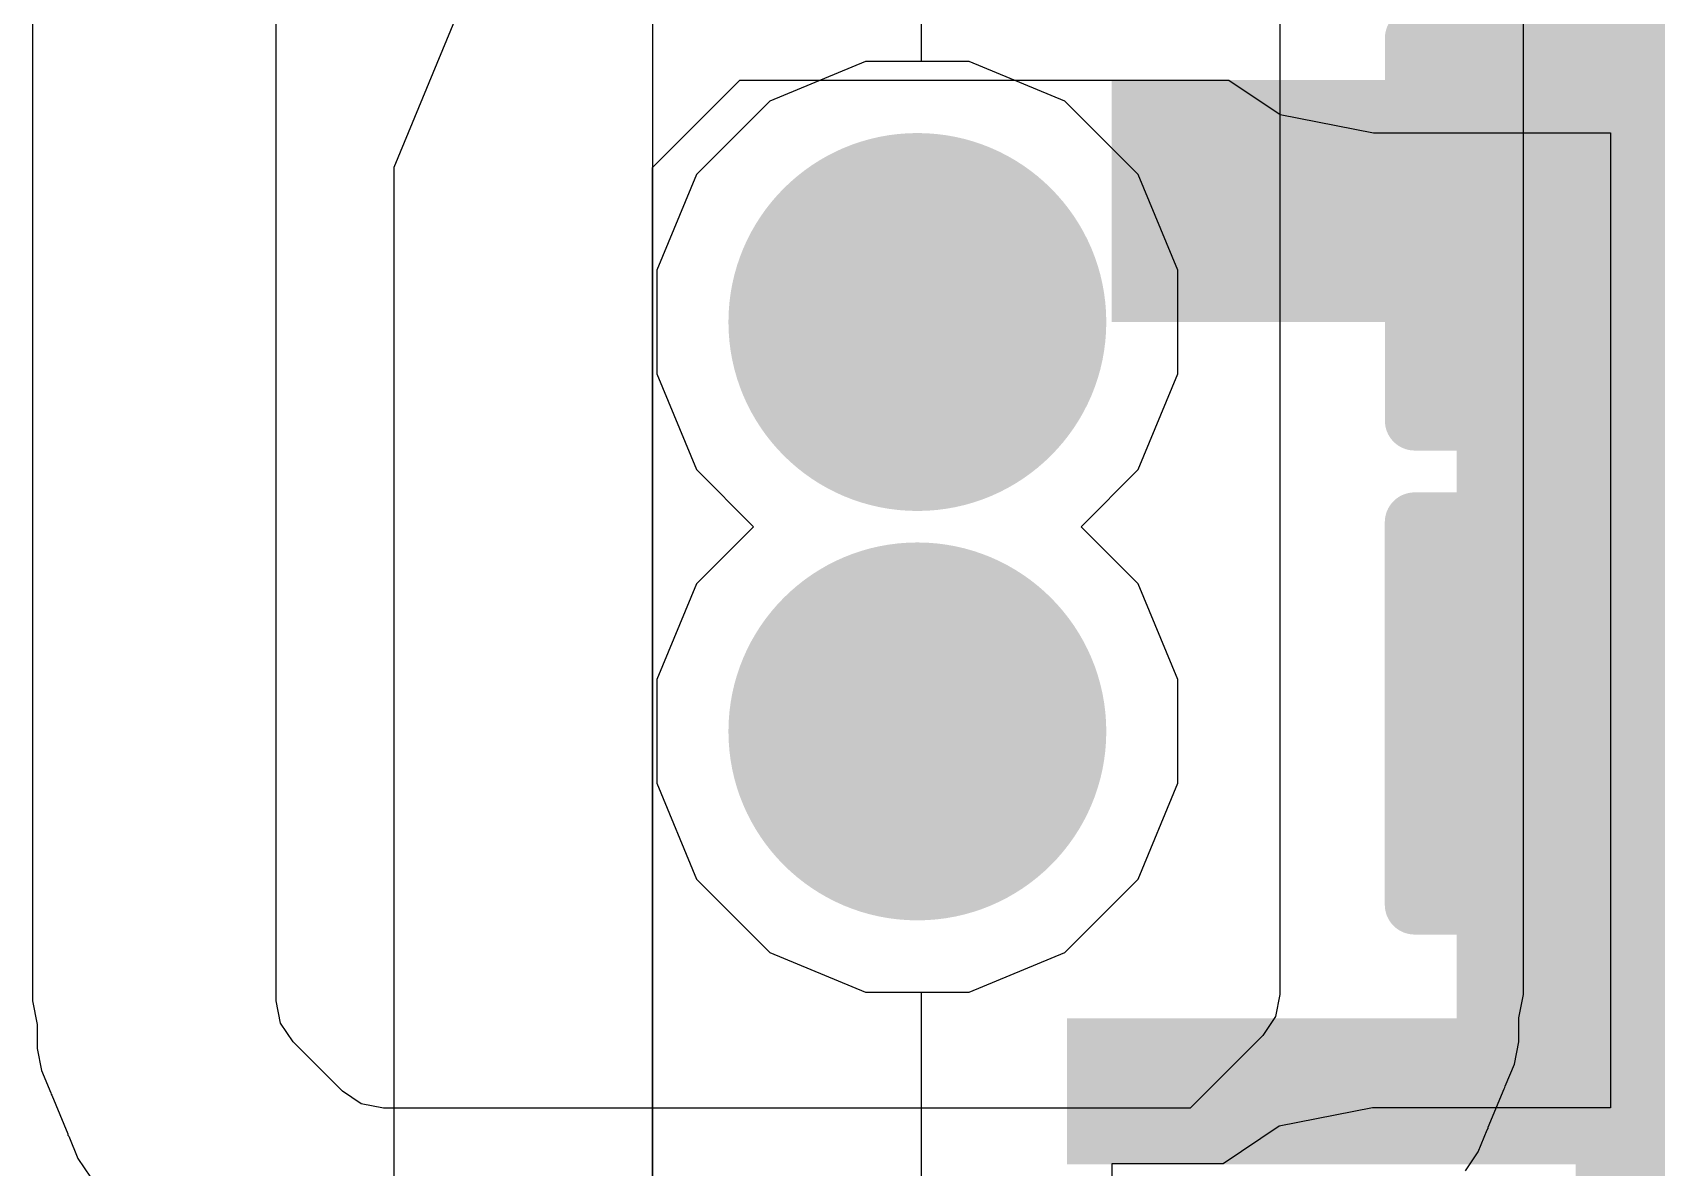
# Model space of a CAD drawing. Header units: inches. Extents: x -4 to 5258, y -4 to 5281.
# Drawn here: x 4.621 to 8.073, y 35.35 to 37.762 of the extents above; entities that cross this region are included whole.
import ezdxf

# ---------------------------------------------------------------- set-up
doc = ezdxf.new("R2010")
doc.units = ezdxf.units.IN
for name, color, linetype in [('Bottom Layer', 5, 'Continuous'), ('Bottom Solder', 6, 'Continuous'), ('Drill Drawing', 1, 'Continuous'), ('Layer 1', 16, 'Continuous'), ('Layer 2', 76, 'Continuous'), ('Top Layer', 1, 'Continuous'), ('Top Overlay', 2, 'Continuous'), ('Top Paste', 8, 'Continuous'), ('Top Solder', 216, 'Continuous'), ('Via Holes', 16, 'Continuous')]:
    doc.layers.add(name, color=color, linetype=linetype)

# ---------------------------------------------------------------- blocks, each defined once
blk = doc.blocks.new('DFN_2_0_3_0_6__225')
at = {"layer": 'Top Layer'}
for points in [[(-0.32999807, -0.12999974), (-0.32999807, 0.12999974), (-0.05999860999999999, 0.12999974), (-0.05999860999999999, -0.12999974)], [(0.06000115, -0.12999974), (0.06000115, 0.12999974), (0.33000061, 0.12999974), (0.33000061, -0.12999974)]]:
    blk.add_hatch(color=1, dxfattribs=at).paths.add_polyline_path(points)
at = {"layer": 'Top Paste'}
for points in [[(-0.32999807, -0.12999974), (-0.32999807, 0.12999974), (-0.05999860999999999, 0.12999974), (-0.05999860999999999, -0.12999974)], [(0.06000115, -0.12999974), (0.06000115, 0.12999974), (0.33000061, 0.12999974), (0.33000061, -0.12999974)]]:
    blk.add_hatch(color=8, dxfattribs=at).paths.add_polyline_path(points)
at = {"layer": 'Top Solder'}
for points in [[(-0.37999797, -0.17999964), (-0.37999797, 0.17999964), (-0.00999871, 0.17999964), (-0.00999871, -0.17999964)], [(0.01000125, -0.17999964), (0.01000125, 0.17999964), (0.38000051, 0.17999964), (0.38000051, -0.17999964)]]:
    blk.add_hatch(color=216, dxfattribs=at).paths.add_polyline_path(points)
at = {"layer": 'Top Overlay'}
for points in [[(-0.40639746, -0.2032, 0.08889999999999999, 0.08889999999999999, 0), (-0.40639746, 0.2032, 0.08889999999999999, 0.08889999999999999, 0)], [(-0.40639746, 0.2032, 0.08889999999999999, 0.08889999999999999, 0), (0.40640254, 0.2032, 0.08889999999999999, 0.08889999999999999, 0)], [(0.40640254, -0.2032, 0.08889999999999999, 0.08889999999999999, 0), (0.40640254, 0.2032, 0.08889999999999999, 0.08889999999999999, 0)], [(-0.40639746, -0.2032, 0.08889999999999999, 0.08889999999999999, 0), (0.40640254, -0.2032, 0.08889999999999999, 0.08889999999999999, 0)]]:
    blk.add_lwpolyline(points, format="xyseb", dxfattribs=at)
for points in [[(-0.42862246, 0.2032, 0.04445, 0.04445, 1), (-0.38417246, 0.2032, 0.04445, 0.04445, 1)], [(-0.42862246, 0.2032, 0.04445, 0.04445, 1), (-0.38417246, 0.2032, 0.04445, 0.04445, 1)], [(0.38417754, 0.2032, 0.04445, 0.04445, 1), (0.42862754, 0.2032, 0.04445, 0.04445, 1)], [(0.38417754, 0.2032, 0.04445, 0.04445, 1), (0.42862754, 0.2032, 0.04445, 0.04445, 1)], [(-0.42862246, -0.2032, 0.04445, 0.04445, 1), (-0.38417246, -0.2032, 0.04445, 0.04445, 1)], [(-0.42862246, -0.2032, 0.04445, 0.04445, 1), (-0.38417246, -0.2032, 0.04445, 0.04445, 1)], [(0.38417754, -0.2032, 0.04445, 0.04445, 1), (0.42862754, -0.2032, 0.04445, 0.04445, 1)], [(0.38417754, -0.2032, 0.04445, 0.04445, 1), (0.42862754, -0.2032, 0.04445, 0.04445, 1)]]:
    blk.add_lwpolyline(points, format="xyseb", close=True, dxfattribs=at)
blk = doc.blocks.new('C___0402_281')
at = {"layer": 'Top Layer'}
for points in [[(-0.6985, -0.3175), (-0.6985, 0.3175), (-0.2412999999999999, 0.3175), (-0.2413, -0.3175)], [(0.2412999999999999, -0.3175), (0.2413, 0.3175), (0.6985, 0.3175), (0.6985, -0.3175)]]:
    blk.add_hatch(color=1, dxfattribs=at).paths.add_polyline_path(points)
at = {"layer": 'Top Paste'}
for points in [[(-0.6985, -0.3175), (-0.6985, 0.3175), (-0.2412999999999999, 0.3175), (-0.2413, -0.3175)], [(0.2412999999999999, -0.3175), (0.2413, 0.3175), (0.6985, 0.3175), (0.6985, -0.3175)]]:
    blk.add_hatch(color=8, dxfattribs=at).paths.add_polyline_path(points)
at = {"layer": 'Top Solder'}
for points in [[(-0.7584998799999999, -0.37749988), (-0.7584998799999999, 0.37749988), (-0.18130012, 0.37749988), (-0.18130012, -0.37749988)], [(0.18130012, -0.37749988), (0.18130012, 0.37749988), (0.7584998799999999, 0.37749988), (0.7584998799999999, -0.37749988)]]:
    blk.add_hatch(color=216, dxfattribs=at).paths.add_polyline_path(points)
at = {"layer": 'Top Overlay'}
for points in [[(-0.7874, 0.4064, 0.127, 0.127, 0), (-0.2794, 0.4064, 0.127, 0.127, 0)], [(-0.7874, -0.4064, 0.127, 0.127, 0), (-0.7874, 0.4064, 0.127, 0.127, 0)], [(0.2794, 0.4064, 0.127, 0.127, 0), (0.7874, 0.4064, 0.127, 0.127, 0)], [(0.7874, -0.4064, 0.127, 0.127, 0), (0.7874, 0.4064, 0.127, 0.127, 0)], [(-0.7874, -0.4064, 0.127, 0.127, 0), (-0.2794, -0.4064, 0.127, 0.127, 0)], [(0.2794, -0.4064, 0.127, 0.127, 0), (0.7874, -0.4064, 0.127, 0.127, 0)]]:
    blk.add_lwpolyline(points, format="xyseb", dxfattribs=at)
for points in [[(-0.8191499999999999, 0.4064, 0.0635, 0.0635, 1), (-0.7556499999999999, 0.4064, 0.0635, 0.0635, 1)], [(-0.8191499999999999, 0.4064, 0.0635, 0.0635, 1), (-0.7556499999999999, 0.4064, 0.0635, 0.0635, 1)], [(-0.31115, 0.4064, 0.0635, 0.0635, 1), (-0.24765, 0.4064, 0.0635, 0.0635, 1)], [(0.24765, 0.4064, 0.0635, 0.0635, 1), (0.31115, 0.4064, 0.0635, 0.0635, 1)], [(0.7556499999999999, 0.4064, 0.0635, 0.0635, 1), (0.8191499999999999, 0.4064, 0.0635, 0.0635, 1)], [(0.7556499999999999, 0.4064, 0.0635, 0.0635, 1), (0.8191499999999999, 0.4064, 0.0635, 0.0635, 1)], [(-0.8191499999999999, -0.4064, 0.0635, 0.0635, 1), (-0.7556499999999999, -0.4064, 0.0635, 0.0635, 1)], [(-0.8191499999999999, -0.4064, 0.0635, 0.0635, 1), (-0.7556499999999999, -0.4064, 0.0635, 0.0635, 1)], [(-0.31115, -0.4064, 0.0635, 0.0635, 1), (-0.24765, -0.4064, 0.0635, 0.0635, 1)], [(0.24765, -0.4064, 0.0635, 0.0635, 1), (0.31115, -0.4064, 0.0635, 0.0635, 1)], [(0.7556499999999999, -0.4064, 0.0635, 0.0635, 1), (0.8191499999999999, -0.4064, 0.0635, 0.0635, 1)], [(0.7556499999999999, -0.4064, 0.0635, 0.0635, 1), (0.8191499999999999, -0.4064, 0.0635, 0.0635, 1)]]:
    blk.add_lwpolyline(points, format="xyseb", close=True, dxfattribs=at)
blk = doc.blocks.new('C___0402_282')
at = {"layer": 'Top Layer'}
for points in [[(-0.6985, -0.3175), (-0.6985, 0.3175), (-0.2412999999999999, 0.3175), (-0.2413, -0.3175)], [(0.2412999999999999, -0.3175), (0.2413, 0.3175), (0.6985, 0.3175), (0.6985, -0.3175)]]:
    blk.add_hatch(color=1, dxfattribs=at).paths.add_polyline_path(points)
at = {"layer": 'Top Paste'}
for points in [[(-0.6985, -0.3175), (-0.6985, 0.3175), (-0.2412999999999999, 0.3175), (-0.2413, -0.3175)], [(0.2412999999999999, -0.3175), (0.2413, 0.3175), (0.6985, 0.3175), (0.6985, -0.3175)]]:
    blk.add_hatch(color=8, dxfattribs=at).paths.add_polyline_path(points)
at = {"layer": 'Top Solder'}
for points in [[(-0.7584998799999999, -0.37749988), (-0.7584998799999999, 0.37749988), (-0.18130012, 0.37749988), (-0.18130012, -0.37749988)], [(0.18130012, -0.37749988), (0.18130012, 0.37749988), (0.7584998799999999, 0.37749988), (0.7584998799999999, -0.37749988)]]:
    blk.add_hatch(color=216, dxfattribs=at).paths.add_polyline_path(points)
at = {"layer": 'Top Overlay'}
for points in [[(-0.7874, 0.4064, 0.127, 0.127, 0), (-0.2794, 0.4064, 0.127, 0.127, 0)], [(-0.7874, -0.4064, 0.127, 0.127, 0), (-0.7874, 0.4064, 0.127, 0.127, 0)], [(0.2794, 0.4064, 0.127, 0.127, 0), (0.7874, 0.4064, 0.127, 0.127, 0)], [(0.7874, -0.4064, 0.127, 0.127, 0), (0.7874, 0.4064, 0.127, 0.127, 0)], [(-0.7874, -0.4064, 0.127, 0.127, 0), (-0.2794, -0.4064, 0.127, 0.127, 0)], [(0.2794, -0.4064, 0.127, 0.127, 0), (0.7874, -0.4064, 0.127, 0.127, 0)]]:
    blk.add_lwpolyline(points, format="xyseb", dxfattribs=at)
for points in [[(-0.8191499999999999, 0.4064, 0.0635, 0.0635, 1), (-0.7556499999999999, 0.4064, 0.0635, 0.0635, 1)], [(-0.8191499999999999, 0.4064, 0.0635, 0.0635, 1), (-0.7556499999999999, 0.4064, 0.0635, 0.0635, 1)], [(-0.31115, 0.4064, 0.0635, 0.0635, 1), (-0.24765, 0.4064, 0.0635, 0.0635, 1)], [(0.24765, 0.4064, 0.0635, 0.0635, 1), (0.31115, 0.4064, 0.0635, 0.0635, 1)], [(0.7556499999999999, 0.4064, 0.0635, 0.0635, 1), (0.8191499999999999, 0.4064, 0.0635, 0.0635, 1)], [(0.7556499999999999, 0.4064, 0.0635, 0.0635, 1), (0.8191499999999999, 0.4064, 0.0635, 0.0635, 1)], [(-0.8191499999999999, -0.4064, 0.0635, 0.0635, 1), (-0.7556499999999999, -0.4064, 0.0635, 0.0635, 1)], [(-0.8191499999999999, -0.4064, 0.0635, 0.0635, 1), (-0.7556499999999999, -0.4064, 0.0635, 0.0635, 1)], [(-0.31115, -0.4064, 0.0635, 0.0635, 1), (-0.24765, -0.4064, 0.0635, 0.0635, 1)], [(0.24765, -0.4064, 0.0635, 0.0635, 1), (0.31115, -0.4064, 0.0635, 0.0635, 1)], [(0.7556499999999999, -0.4064, 0.0635, 0.0635, 1), (0.8191499999999999, -0.4064, 0.0635, 0.0635, 1)], [(0.7556499999999999, -0.4064, 0.0635, 0.0635, 1), (0.8191499999999999, -0.4064, 0.0635, 0.0635, 1)]]:
    blk.add_lwpolyline(points, format="xyseb", close=True, dxfattribs=at)

msp = doc.modelspace()

# ---------------------------------------------------------------- hatches: boundary and pattern name
at = {"layer": 'Bottom Layer'}
h = msp.add_hatch(color=5, dxfattribs=at)
edge = h.paths.add_edge_path()
edge.add_arc((6.502229819999999, 37.14683198), 0.2999994, 0, 360)
h = msp.add_hatch(color=5, dxfattribs=at)
edge = h.paths.add_edge_path()
edge.add_arc((6.502229819999999, 36.27669656), 0.2999994, 0, 360)
at = {"layer": 'Bottom Solder'}
h = msp.add_hatch(color=6, dxfattribs=at)
edge = h.paths.add_edge_path()
edge.add_arc((6.502229819999999, 37.14683198), 0.4015993999999999, 0, 360)
h = msp.add_hatch(color=6, dxfattribs=at)
edge = h.paths.add_edge_path()
edge.add_arc((6.502229819999999, 36.27669656), 0.4015993999999999, 0, 360)
at = {"layer": 'Layer 1'}
h = msp.add_hatch(color=16, dxfattribs=at)
edge = h.paths.add_edge_path()
edge.add_arc((6.502229819999999, 37.14683198), 0.2999994, 0, 360)
h = msp.add_hatch(color=16, dxfattribs=at)
edge = h.paths.add_edge_path()
edge.add_arc((6.502229819999999, 36.27669656), 0.2999994, 0, 360)
at = {"layer": 'Layer 2'}
h = msp.add_hatch(color=76, dxfattribs=at)
edge = h.paths.add_edge_path()
edge.add_arc((6.502229819999999, 37.14683198), 0.2999994, 0, 360)
h = msp.add_hatch(color=76, dxfattribs=at)
edge = h.paths.add_edge_path()
edge.add_arc((6.502229819999999, 36.27669656), 0.2999994, 0, 360)
at = {"layer": 'Top Layer'}
for points in [[(6.915353199999999, 37.14683198), (8.20691272, 37.14683198), (8.20691272, 37.66099402), (6.915353199999999, 37.66099402)], [(7.64845054, 35.35782615999999), (8.206915259999999, 35.35782615999999), (8.206915259999999, 37.66099655999999), (7.64845054, 37.66099655999999)], [(6.82023782, 35.35663998), (8.02264334, 35.35663998), (8.02264334, 35.66677398), (6.82023782, 35.66677398)]]:
    msp.add_hatch(color=1, dxfattribs=at).paths.add_polyline_path(points)
h = msp.add_hatch(color=1, dxfattribs=at)
edge = h.paths.add_edge_path()
edge.add_arc((6.502229819999999, 37.14683198), 0.2999994, 0, 360)
h = msp.add_hatch(color=1, dxfattribs=at)
edge = h.paths.add_edge_path()
edge.add_arc((6.502229819999999, 36.27669656), 0.2999994, 0, 360)
at = {"layer": 'Top Solder'}
h = msp.add_hatch(color=216, dxfattribs=at)
edge = h.paths.add_edge_path()
edge.add_arc((6.502229819999999, 37.14683198), 0.4015993999999999, 0, 360)
h = msp.add_hatch(color=216, dxfattribs=at)
edge = h.paths.add_edge_path()
edge.add_arc((6.502229819999999, 36.27669656), 0.4015993999999999, 0, 360)
at = {"layer": 'Via Holes'}
h = msp.add_hatch(color=7, dxfattribs=at)
edge = h.paths.add_edge_path()
edge.add_arc((6.502229819999999, 37.14683198), 0.1499997, 0, 360)
h = msp.add_hatch(color=7, dxfattribs=at)
edge = h.paths.add_edge_path()
edge.add_arc((6.502229819999999, 36.27669656), 0.1499997, 0, 360)

# ---------------------------------------------------------------- linework, layer by layer
at = {"layer": 'Bottom Layer'}
for p, q in [((6.39203192, 37.70083138), (6.18841536, 37.61649068)), ((6.612427719999999, 37.70083138), (6.39203192, 37.70083138)), ((6.816044279999999, 37.61649068), (6.612427719999999, 37.70083138)), ((6.18841536, 37.61649068), (6.032571119999999, 37.46064644)), ((6.971888519999999, 37.46064644), (6.816044279999999, 37.61649068)), ((6.032571119999999, 37.46064644), (5.94823042, 37.25702988)), ((7.05622922, 37.25702988), (6.971888519999999, 37.46064644)), ((5.94823042, 37.25702988), (5.94823042, 37.03663408)), ((7.05622922, 37.03663408), (7.05622922, 37.25702988)), ((5.94823042, 37.03663408), (6.032571119999999, 36.83301752)), ((6.971888519999999, 36.83301752), (7.05622922, 37.03663408)), ((6.032571119999999, 36.83301752), (6.153823099999999, 36.71176553999999)), ((6.85063654, 36.71176553999999), (6.971888519999999, 36.83301752)), ((6.153823099999999, 36.71176553999999), (6.032571119999999, 36.59051102)), ((6.971888519999999, 36.59051102), (6.85063654, 36.71176553999999)), ((6.032571119999999, 36.59051102), (5.94823042, 36.38689446)), ((7.05622922, 36.38689446), (6.971888519999999, 36.59051102)), ((5.94823042, 36.38689446), (5.94823042, 36.16649865999999)), ((7.05622922, 36.16649865999999), (7.05622922, 36.38689446)), ((5.94823042, 36.16649865999999), (6.032571119999999, 35.9628821)), ((6.971888519999999, 35.9628821), (7.05622922, 36.16649865999999)), ((6.032571119999999, 35.9628821), (6.18841536, 35.80703785999999)), ((6.816044279999999, 35.80703785999999), (6.971888519999999, 35.9628821)), ((6.18841536, 35.80703785999999), (6.39203192, 35.72269716)), ((6.612427719999999, 35.72269716), (6.816044279999999, 35.80703785999999)), ((6.39203192, 35.72269716), (6.612427719999999, 35.72269716))]:
    msp.add_line(p, q, dxfattribs=at)
at = {"layer": 'Drill Drawing'}
for points in [[(6.375229819999999, 37.27383198, 0.0508, 0.0508, 0), (6.375229819999999, 37.40083198, 0.0508, 0.0508, 0)], [(6.375229819999999, 37.40083198, 0.0508, 0.0508, 0), (6.629229819999999, 37.40083198, 0.0508, 0.0508, 0)], [(6.629229819999999, 37.27383198, 0.0508, 0.0508, 0), (6.629229819999999, 37.40083198, 0.0508, 0.0508, 0)], [(6.426029819999999, 37.22303197999999, 0.0508, 0.0508, 0), (6.426029819999999, 37.29923198, 0.0508, 0.0508, 0)], [(6.426029819999999, 37.29923198, 0.0508, 0.0508, 0), (6.578429819999999, 37.29923198, 0.0508, 0.0508, 0)], [(6.578429819999999, 37.22303197999999, 0.0508, 0.0508, 0), (6.578429819999999, 37.29923198, 0.0508, 0.0508, 0)], [(6.24822982, 37.01983198, 0.0508, 0.0508, 0), (6.24822982, 37.27383198, 0.0508, 0.0508, 0)], [(6.24822982, 37.27383198, 0.0508, 0.0508, 0), (6.375229819999999, 37.27383198, 0.0508, 0.0508, 0)], [(6.629229819999999, 37.27383198, 0.0508, 0.0508, 0), (6.75622982, 37.27383198, 0.0508, 0.0508, 0)], [(6.75622982, 37.01983198, 0.0508, 0.0508, 0), (6.75622982, 37.27383198, 0.0508, 0.0508, 0)], [(6.34982982, 37.07063197999999, 0.0508, 0.0508, 0), (6.34982982, 37.22303197999999, 0.0508, 0.0508, 0)], [(6.34982982, 37.22303197999999, 0.0508, 0.0508, 0), (6.426029819999999, 37.22303197999999, 0.0508, 0.0508, 0)], [(6.578429819999999, 37.22303197999999, 0.0508, 0.0508, 0), (6.654629819999999, 37.22303197999999, 0.0508, 0.0508, 0)], [(6.654629819999999, 37.07063197999999, 0.0508, 0.0508, 0), (6.654629819999999, 37.22303197999999, 0.0508, 0.0508, 0)], [(6.34982982, 37.07063197999999, 0.0508, 0.0508, 0), (6.426029819999999, 37.07063197999999, 0.0508, 0.0508, 0)], [(6.426029819999999, 36.99443198, 0.0508, 0.0508, 0), (6.426029819999999, 37.07063197999999, 0.0508, 0.0508, 0)], [(6.578429819999999, 37.07063197999999, 0.0508, 0.0508, 0), (6.654629819999999, 37.07063197999999, 0.0508, 0.0508, 0)], [(6.578429819999999, 36.99443198, 0.0508, 0.0508, 0), (6.578429819999999, 37.07063197999999, 0.0508, 0.0508, 0)], [(6.24822982, 37.01983198, 0.0508, 0.0508, 0), (6.375229819999999, 37.01983198, 0.0508, 0.0508, 0)], [(6.375229819999999, 36.89283198, 0.0508, 0.0508, 0), (6.375229819999999, 37.01983198, 0.0508, 0.0508, 0)], [(6.629229819999999, 37.01983198, 0.0508, 0.0508, 0), (6.75622982, 37.01983198, 0.0508, 0.0508, 0)], [(6.629229819999999, 36.89283198, 0.0508, 0.0508, 0), (6.629229819999999, 37.01983198, 0.0508, 0.0508, 0)], [(6.426029819999999, 36.99443198, 0.0508, 0.0508, 0), (6.578429819999999, 36.99443198, 0.0508, 0.0508, 0)], [(6.375229819999999, 36.89283198, 0.0508, 0.0508, 0), (6.629229819999999, 36.89283198, 0.0508, 0.0508, 0)], [(6.375229819999999, 36.40369656, 0.0508, 0.0508, 0), (6.375229819999999, 36.53069656, 0.0508, 0.0508, 0)], [(6.375229819999999, 36.53069656, 0.0508, 0.0508, 0), (6.629229819999999, 36.53069656, 0.0508, 0.0508, 0)], [(6.629229819999999, 36.40369656, 0.0508, 0.0508, 0), (6.629229819999999, 36.53069656, 0.0508, 0.0508, 0)], [(6.24822982, 36.14969656, 0.0508, 0.0508, 0), (6.24822982, 36.40369656, 0.0508, 0.0508, 0)], [(6.24822982, 36.40369656, 0.0508, 0.0508, 0), (6.375229819999999, 36.40369656, 0.0508, 0.0508, 0)], [(6.426029819999999, 36.35289656, 0.0508, 0.0508, 0), (6.426029819999999, 36.42909656, 0.0508, 0.0508, 0)], [(6.426029819999999, 36.42909656, 0.0508, 0.0508, 0), (6.578429819999999, 36.42909656, 0.0508, 0.0508, 0)], [(6.578429819999999, 36.35289656, 0.0508, 0.0508, 0), (6.578429819999999, 36.42909656, 0.0508, 0.0508, 0)], [(6.629229819999999, 36.40369656, 0.0508, 0.0508, 0), (6.75622982, 36.40369656, 0.0508, 0.0508, 0)], [(6.75622982, 36.14969656, 0.0508, 0.0508, 0), (6.75622982, 36.40369656, 0.0508, 0.0508, 0)], [(6.34982982, 36.20049656, 0.0508, 0.0508, 0), (6.34982982, 36.35289656, 0.0508, 0.0508, 0)], [(6.34982982, 36.35289656, 0.0508, 0.0508, 0), (6.426029819999999, 36.35289656, 0.0508, 0.0508, 0)], [(6.578429819999999, 36.35289656, 0.0508, 0.0508, 0), (6.654629819999999, 36.35289656, 0.0508, 0.0508, 0)], [(6.654629819999999, 36.20049656, 0.0508, 0.0508, 0), (6.654629819999999, 36.35289656, 0.0508, 0.0508, 0)], [(6.34982982, 36.20049656, 0.0508, 0.0508, 0), (6.426029819999999, 36.20049656, 0.0508, 0.0508, 0)], [(6.426029819999999, 36.12429656, 0.0508, 0.0508, 0), (6.426029819999999, 36.20049656, 0.0508, 0.0508, 0)], [(6.578429819999999, 36.20049656, 0.0508, 0.0508, 0), (6.654629819999999, 36.20049656, 0.0508, 0.0508, 0)], [(6.578429819999999, 36.12429656, 0.0508, 0.0508, 0), (6.578429819999999, 36.20049656, 0.0508, 0.0508, 0)], [(6.24822982, 36.14969656, 0.0508, 0.0508, 0), (6.375229819999999, 36.14969656, 0.0508, 0.0508, 0)], [(6.375229819999999, 36.02269655999999, 0.0508, 0.0508, 0), (6.375229819999999, 36.14969656, 0.0508, 0.0508, 0)], [(6.426029819999999, 36.12429656, 0.0508, 0.0508, 0), (6.578429819999999, 36.12429656, 0.0508, 0.0508, 0)], [(6.629229819999999, 36.14969656, 0.0508, 0.0508, 0), (6.75622982, 36.14969656, 0.0508, 0.0508, 0)], [(6.629229819999999, 36.02269655999999, 0.0508, 0.0508, 0), (6.629229819999999, 36.14969656, 0.0508, 0.0508, 0)], [(6.375229819999999, 36.02269655999999, 0.0508, 0.0508, 0), (6.629229819999999, 36.02269655999999, 0.0508, 0.0508, 0)]]:
    msp.add_lwpolyline(points, format="xyseb", dxfattribs=at)
for points in [[(6.362529819999999, 37.40083198, 0.0254, 0.0254, 1), (6.387929819999999, 37.40083198, 0.0254, 0.0254, 1)], [(6.362529819999999, 37.40083198, 0.0254, 0.0254, 1), (6.387929819999999, 37.40083198, 0.0254, 0.0254, 1)], [(6.616529819999999, 37.40083198, 0.0254, 0.0254, 1), (6.64192982, 37.40083198, 0.0254, 0.0254, 1)], [(6.616529819999999, 37.40083198, 0.0254, 0.0254, 1), (6.64192982, 37.40083198, 0.0254, 0.0254, 1)], [(6.413329819999999, 37.29923198, 0.0254, 0.0254, 1), (6.438729819999999, 37.29923198, 0.0254, 0.0254, 1)], [(6.413329819999999, 37.29923198, 0.0254, 0.0254, 1), (6.438729819999999, 37.29923198, 0.0254, 0.0254, 1)], [(6.565729819999999, 37.29923198, 0.0254, 0.0254, 1), (6.591129819999999, 37.29923198, 0.0254, 0.0254, 1)], [(6.565729819999999, 37.29923198, 0.0254, 0.0254, 1), (6.591129819999999, 37.29923198, 0.0254, 0.0254, 1)], [(6.23552982, 37.27383198, 0.0254, 0.0254, 1), (6.260929819999999, 37.27383198, 0.0254, 0.0254, 1)], [(6.23552982, 37.27383198, 0.0254, 0.0254, 1), (6.260929819999999, 37.27383198, 0.0254, 0.0254, 1)], [(6.362529819999999, 37.27383198, 0.0254, 0.0254, 1), (6.387929819999999, 37.27383198, 0.0254, 0.0254, 1)], [(6.362529819999999, 37.27383198, 0.0254, 0.0254, 1), (6.387929819999999, 37.27383198, 0.0254, 0.0254, 1)], [(6.616529819999999, 37.27383198, 0.0254, 0.0254, 1), (6.64192982, 37.27383198, 0.0254, 0.0254, 1)], [(6.616529819999999, 37.27383198, 0.0254, 0.0254, 1), (6.64192982, 37.27383198, 0.0254, 0.0254, 1)], [(6.743529819999999, 37.27383198, 0.0254, 0.0254, 1), (6.768929819999999, 37.27383198, 0.0254, 0.0254, 1)], [(6.743529819999999, 37.27383198, 0.0254, 0.0254, 1), (6.768929819999999, 37.27383198, 0.0254, 0.0254, 1)], [(6.337129819999999, 37.22303197999999, 0.0254, 0.0254, 1), (6.362529819999999, 37.22303197999999, 0.0254, 0.0254, 1)], [(6.337129819999999, 37.22303197999999, 0.0254, 0.0254, 1), (6.362529819999999, 37.22303197999999, 0.0254, 0.0254, 1)], [(6.413329819999999, 37.22303197999999, 0.0254, 0.0254, 1), (6.438729819999999, 37.22303197999999, 0.0254, 0.0254, 1)], [(6.413329819999999, 37.22303197999999, 0.0254, 0.0254, 1), (6.438729819999999, 37.22303197999999, 0.0254, 0.0254, 1)], [(6.565729819999999, 37.22303197999999, 0.0254, 0.0254, 1), (6.591129819999999, 37.22303197999999, 0.0254, 0.0254, 1)], [(6.565729819999999, 37.22303197999999, 0.0254, 0.0254, 1), (6.591129819999999, 37.22303197999999, 0.0254, 0.0254, 1)], [(6.64192982, 37.22303197999999, 0.0254, 0.0254, 1), (6.667329819999999, 37.22303197999999, 0.0254, 0.0254, 1)], [(6.64192982, 37.22303197999999, 0.0254, 0.0254, 1), (6.667329819999999, 37.22303197999999, 0.0254, 0.0254, 1)], [(6.337129819999999, 37.07063197999999, 0.0254, 0.0254, 1), (6.362529819999999, 37.07063197999999, 0.0254, 0.0254, 1)], [(6.337129819999999, 37.07063197999999, 0.0254, 0.0254, 1), (6.362529819999999, 37.07063197999999, 0.0254, 0.0254, 1)], [(6.413329819999999, 37.07063197999999, 0.0254, 0.0254, 1), (6.438729819999999, 37.07063197999999, 0.0254, 0.0254, 1)], [(6.413329819999999, 37.07063197999999, 0.0254, 0.0254, 1), (6.438729819999999, 37.07063197999999, 0.0254, 0.0254, 1)], [(6.565729819999999, 37.07063197999999, 0.0254, 0.0254, 1), (6.591129819999999, 37.07063197999999, 0.0254, 0.0254, 1)], [(6.565729819999999, 37.07063197999999, 0.0254, 0.0254, 1), (6.591129819999999, 37.07063197999999, 0.0254, 0.0254, 1)], [(6.64192982, 37.07063197999999, 0.0254, 0.0254, 1), (6.667329819999999, 37.07063197999999, 0.0254, 0.0254, 1)], [(6.64192982, 37.07063197999999, 0.0254, 0.0254, 1), (6.667329819999999, 37.07063197999999, 0.0254, 0.0254, 1)], [(6.23552982, 37.01983198, 0.0254, 0.0254, 1), (6.260929819999999, 37.01983198, 0.0254, 0.0254, 1)], [(6.23552982, 37.01983198, 0.0254, 0.0254, 1), (6.260929819999999, 37.01983198, 0.0254, 0.0254, 1)], [(6.362529819999999, 37.01983198, 0.0254, 0.0254, 1), (6.387929819999999, 37.01983198, 0.0254, 0.0254, 1)], [(6.362529819999999, 37.01983198, 0.0254, 0.0254, 1), (6.387929819999999, 37.01983198, 0.0254, 0.0254, 1)], [(6.616529819999999, 37.01983198, 0.0254, 0.0254, 1), (6.64192982, 37.01983198, 0.0254, 0.0254, 1)], [(6.616529819999999, 37.01983198, 0.0254, 0.0254, 1), (6.64192982, 37.01983198, 0.0254, 0.0254, 1)], [(6.743529819999999, 37.01983198, 0.0254, 0.0254, 1), (6.768929819999999, 37.01983198, 0.0254, 0.0254, 1)], [(6.743529819999999, 37.01983198, 0.0254, 0.0254, 1), (6.768929819999999, 37.01983198, 0.0254, 0.0254, 1)], [(6.413329819999999, 36.99443198, 0.0254, 0.0254, 1), (6.438729819999999, 36.99443198, 0.0254, 0.0254, 1)], [(6.413329819999999, 36.99443198, 0.0254, 0.0254, 1), (6.438729819999999, 36.99443198, 0.0254, 0.0254, 1)], [(6.565729819999999, 36.99443198, 0.0254, 0.0254, 1), (6.591129819999999, 36.99443198, 0.0254, 0.0254, 1)], [(6.565729819999999, 36.99443198, 0.0254, 0.0254, 1), (6.591129819999999, 36.99443198, 0.0254, 0.0254, 1)], [(6.362529819999999, 36.89283198, 0.0254, 0.0254, 1), (6.387929819999999, 36.89283198, 0.0254, 0.0254, 1)], [(6.362529819999999, 36.89283198, 0.0254, 0.0254, 1), (6.387929819999999, 36.89283198, 0.0254, 0.0254, 1)], [(6.616529819999999, 36.89283198, 0.0254, 0.0254, 1), (6.64192982, 36.89283198, 0.0254, 0.0254, 1)], [(6.616529819999999, 36.89283198, 0.0254, 0.0254, 1), (6.64192982, 36.89283198, 0.0254, 0.0254, 1)], [(6.362529819999999, 36.53069656, 0.0254, 0.0254, 1), (6.387929819999999, 36.53069656, 0.0254, 0.0254, 1)], [(6.362529819999999, 36.53069656, 0.0254, 0.0254, 1), (6.387929819999999, 36.53069656, 0.0254, 0.0254, 1)], [(6.616529819999999, 36.53069656, 0.0254, 0.0254, 1), (6.64192982, 36.53069656, 0.0254, 0.0254, 1)], [(6.616529819999999, 36.53069656, 0.0254, 0.0254, 1), (6.64192982, 36.53069656, 0.0254, 0.0254, 1)], [(6.23552982, 36.40369656, 0.0254, 0.0254, 1), (6.260929819999999, 36.40369656, 0.0254, 0.0254, 1)], [(6.23552982, 36.40369656, 0.0254, 0.0254, 1), (6.260929819999999, 36.40369656, 0.0254, 0.0254, 1)], [(6.362529819999999, 36.40369656, 0.0254, 0.0254, 1), (6.387929819999999, 36.40369656, 0.0254, 0.0254, 1)], [(6.362529819999999, 36.40369656, 0.0254, 0.0254, 1), (6.387929819999999, 36.40369656, 0.0254, 0.0254, 1)], [(6.413329819999999, 36.42909656, 0.0254, 0.0254, 1), (6.438729819999999, 36.42909656, 0.0254, 0.0254, 1)], [(6.413329819999999, 36.42909656, 0.0254, 0.0254, 1), (6.438729819999999, 36.42909656, 0.0254, 0.0254, 1)], [(6.565729819999999, 36.42909656, 0.0254, 0.0254, 1), (6.591129819999999, 36.42909656, 0.0254, 0.0254, 1)], [(6.565729819999999, 36.42909656, 0.0254, 0.0254, 1), (6.591129819999999, 36.42909656, 0.0254, 0.0254, 1)], [(6.616529819999999, 36.40369656, 0.0254, 0.0254, 1), (6.64192982, 36.40369656, 0.0254, 0.0254, 1)], [(6.616529819999999, 36.40369656, 0.0254, 0.0254, 1), (6.64192982, 36.40369656, 0.0254, 0.0254, 1)], [(6.743529819999999, 36.40369656, 0.0254, 0.0254, 1), (6.768929819999999, 36.40369656, 0.0254, 0.0254, 1)], [(6.743529819999999, 36.40369656, 0.0254, 0.0254, 1), (6.768929819999999, 36.40369656, 0.0254, 0.0254, 1)], [(6.337129819999999, 36.35289656, 0.0254, 0.0254, 1), (6.362529819999999, 36.35289656, 0.0254, 0.0254, 1)], [(6.337129819999999, 36.35289656, 0.0254, 0.0254, 1), (6.362529819999999, 36.35289656, 0.0254, 0.0254, 1)], [(6.413329819999999, 36.35289656, 0.0254, 0.0254, 1), (6.438729819999999, 36.35289656, 0.0254, 0.0254, 1)], [(6.413329819999999, 36.35289656, 0.0254, 0.0254, 1), (6.438729819999999, 36.35289656, 0.0254, 0.0254, 1)], [(6.565729819999999, 36.35289656, 0.0254, 0.0254, 1), (6.591129819999999, 36.35289656, 0.0254, 0.0254, 1)], [(6.565729819999999, 36.35289656, 0.0254, 0.0254, 1), (6.591129819999999, 36.35289656, 0.0254, 0.0254, 1)], [(6.64192982, 36.35289656, 0.0254, 0.0254, 1), (6.667329819999999, 36.35289656, 0.0254, 0.0254, 1)], [(6.64192982, 36.35289656, 0.0254, 0.0254, 1), (6.667329819999999, 36.35289656, 0.0254, 0.0254, 1)], [(6.337129819999999, 36.20049656, 0.0254, 0.0254, 1), (6.362529819999999, 36.20049656, 0.0254, 0.0254, 1)], [(6.337129819999999, 36.20049656, 0.0254, 0.0254, 1), (6.362529819999999, 36.20049656, 0.0254, 0.0254, 1)], [(6.413329819999999, 36.20049656, 0.0254, 0.0254, 1), (6.438729819999999, 36.20049656, 0.0254, 0.0254, 1)], [(6.413329819999999, 36.20049656, 0.0254, 0.0254, 1), (6.438729819999999, 36.20049656, 0.0254, 0.0254, 1)], [(6.565729819999999, 36.20049656, 0.0254, 0.0254, 1), (6.591129819999999, 36.20049656, 0.0254, 0.0254, 1)], [(6.565729819999999, 36.20049656, 0.0254, 0.0254, 1), (6.591129819999999, 36.20049656, 0.0254, 0.0254, 1)], [(6.64192982, 36.20049656, 0.0254, 0.0254, 1), (6.667329819999999, 36.20049656, 0.0254, 0.0254, 1)], [(6.64192982, 36.20049656, 0.0254, 0.0254, 1), (6.667329819999999, 36.20049656, 0.0254, 0.0254, 1)], [(6.23552982, 36.14969656, 0.0254, 0.0254, 1), (6.260929819999999, 36.14969656, 0.0254, 0.0254, 1)], [(6.23552982, 36.14969656, 0.0254, 0.0254, 1), (6.260929819999999, 36.14969656, 0.0254, 0.0254, 1)], [(6.362529819999999, 36.14969656, 0.0254, 0.0254, 1), (6.387929819999999, 36.14969656, 0.0254, 0.0254, 1)], [(6.362529819999999, 36.14969656, 0.0254, 0.0254, 1), (6.387929819999999, 36.14969656, 0.0254, 0.0254, 1)], [(6.413329819999999, 36.12429656, 0.0254, 0.0254, 1), (6.438729819999999, 36.12429656, 0.0254, 0.0254, 1)], [(6.413329819999999, 36.12429656, 0.0254, 0.0254, 1), (6.438729819999999, 36.12429656, 0.0254, 0.0254, 1)], [(6.565729819999999, 36.12429656, 0.0254, 0.0254, 1), (6.591129819999999, 36.12429656, 0.0254, 0.0254, 1)], [(6.565729819999999, 36.12429656, 0.0254, 0.0254, 1), (6.591129819999999, 36.12429656, 0.0254, 0.0254, 1)], [(6.616529819999999, 36.14969656, 0.0254, 0.0254, 1), (6.64192982, 36.14969656, 0.0254, 0.0254, 1)], [(6.616529819999999, 36.14969656, 0.0254, 0.0254, 1), (6.64192982, 36.14969656, 0.0254, 0.0254, 1)], [(6.743529819999999, 36.14969656, 0.0254, 0.0254, 1), (6.768929819999999, 36.14969656, 0.0254, 0.0254, 1)], [(6.743529819999999, 36.14969656, 0.0254, 0.0254, 1), (6.768929819999999, 36.14969656, 0.0254, 0.0254, 1)], [(6.362529819999999, 36.02269655999999, 0.0254, 0.0254, 1), (6.387929819999999, 36.02269655999999, 0.0254, 0.0254, 1)], [(6.362529819999999, 36.02269655999999, 0.0254, 0.0254, 1), (6.387929819999999, 36.02269655999999, 0.0254, 0.0254, 1)], [(6.616529819999999, 36.02269655999999, 0.0254, 0.0254, 1), (6.64192982, 36.02269655999999, 0.0254, 0.0254, 1)], [(6.616529819999999, 36.02269655999999, 0.0254, 0.0254, 1), (6.64192982, 36.02269655999999, 0.0254, 0.0254, 1)]]:
    msp.add_lwpolyline(points, format="xyseb", close=True, dxfattribs=at)
at = {"layer": 'Layer 1'}
for p, q in [((4.62122266, 43.9180605), (4.62122266, 35.7040307)), ((5.13917438, 35.7040307), (5.13917438, 43.9180605)), ((7.27277438, 37.85008431999999), (7.27277438, 35.71778734)), ((7.790726099999999, 35.71778734), (7.790726099999999, 37.85008431999999)), ((4.62122266, 35.7040307), (4.63117438, 35.65399778)), ((5.14854952, 35.65689846), (5.13917438, 35.7040307)), ((7.27277438, 35.71778734), (7.26339924, 35.67065764)), ((7.780771839999999, 35.6677468), (7.790726099999999, 35.71778734)), ((7.26339924, 35.67065764), (7.236701299999999, 35.63070089999999)), ((7.780771839999999, 35.61673598), (7.780771839999999, 35.6677468)), ((4.63117438, 35.65399778), (4.63117438, 35.60298442)), ((5.17524238, 35.61694934), (5.14854952, 35.65689846)), ((7.236701299999999, 35.63070089999999), (7.0819772, 35.4759768)), ((4.63117438, 35.60298442), (4.64054952, 35.55585218)), ((5.280144379999999, 35.5120448), (5.17524238, 35.61694934)), ((7.7713967, 35.56960374), (7.780771839999999, 35.61673598)), ((7.75187934, 35.52248166), (7.7713967, 35.56960374)), ((4.64054952, 35.55585218), (4.66007196, 35.50872248)), ((4.66007196, 35.50872248), (4.66064854, 35.50581926)), ((4.66064854, 35.50581926), (4.662291919999999, 35.503358)), ((4.662291919999999, 35.503358), (4.69613488, 35.42165636)), ((5.3200935, 35.48535193999999), (5.280144379999999, 35.5120448)), ((7.715803719999999, 35.43539268), (7.7496543, 35.5171121)), ((7.7496543, 35.5171121), (7.751300219999999, 35.5195759)), ((7.751300219999999, 35.5195759), (7.75187934, 35.52248166)), ((5.367225739999999, 35.4759768), (5.3200935, 35.48535193999999)), ((7.0819772, 35.4759768), (5.367225739999999, 35.4759768)), ((4.69613488, 35.42165636), (4.696713999999999, 35.41874298)), ((7.69405878, 35.38289341999999), (7.71358376, 35.4300282)), ((7.71358376, 35.4300282), (7.71522714, 35.43248946)), ((7.71522714, 35.43248946), (7.715803719999999, 35.43539268)), ((4.696713999999999, 35.41874298), (4.698365, 35.4162741)), ((4.698365, 35.4162741), (4.71788744, 35.36913932)), ((4.71788744, 35.36913932), (4.717892519999999, 35.36913424)), ((4.717892519999999, 35.36913424), (4.7445803, 35.32919274)), ((7.667363379999999, 35.3429443), (7.69405116, 35.3828858)), ((7.69405116, 35.3828858), (7.69405878, 35.38289341999999))]:
    msp.add_line(p, q, dxfattribs=at)
at = {"layer": 'Layer 2'}
for p, q in [((5.93927438, 44.26509816), (5.93927438, 19.55438812)), ((6.510771839999999, 37.70083138), (6.510771839999999, 38.03927875999999)), ((6.612427719999999, 37.70083138), (6.510771839999999, 37.70083138)), ((6.816044279999999, 37.61649068), (6.612427719999999, 37.70083138)), ((6.971888519999999, 37.46064644), (6.816044279999999, 37.61649068)), ((7.05622922, 37.25702988), (6.971888519999999, 37.46064644)), ((7.05622922, 37.03663408), (7.05622922, 37.25702988)), ((6.971888519999999, 36.83301752), (7.05622922, 37.03663408)), ((6.85063654, 36.71176553999999), (6.971888519999999, 36.83301752)), ((6.971888519999999, 36.59051102), (6.85063654, 36.71176553999999)), ((7.05622922, 36.38689446), (6.971888519999999, 36.59051102)), ((7.05622922, 36.16649865999999), (7.05622922, 36.38689446)), ((6.971888519999999, 35.9628821), (7.05622922, 36.16649865999999)), ((6.816044279999999, 35.80703785999999), (6.971888519999999, 35.9628821)), ((6.612427719999999, 35.72269716), (6.816044279999999, 35.80703785999999)), ((6.510771839999999, 24.6906669), (6.510771839999999, 35.72269716)), ((6.510771839999999, 35.72269716), (6.612427719999999, 35.72269716))]:
    msp.add_line(p, q, dxfattribs=at)
at = {"layer": 'Top Layer'}
for p, q in [((5.55046388, 37.86435658), (5.47231316, 37.67567522)), ((5.47231316, 37.67567522), (5.38942026, 37.47555624)), ((5.93927438, 37.47555624), (6.124709619999999, 37.66099655999999)), ((6.124709619999999, 37.66099655999999), (7.16438496, 37.66099655999999)), ((7.16438496, 37.66099655999999), (7.273485579999999, 37.58809856)), ((7.273485579999999, 37.58809856), (7.47169702, 37.54867268)), ((7.47169702, 37.54867268), (7.97561778, 37.54867268)), ((7.97561778, 37.54867268), (7.97561778, 35.47677435999999)), ((5.38942026, 37.47555624), (5.38941772, 33.4763999)), ((5.93927184, 33.4763999), (5.93927438, 37.47555624)), ((7.469352600000001, 35.47677435999999), (7.27114116, 35.43734848)), ((7.97561778, 35.47677435999999), (7.469352600000001, 35.47677435999999)), ((7.27114116, 35.43734848), (7.15212692, 35.35782615999999)), ((7.15212692, 35.35782615999999), (6.915353199999999, 35.35782615999999)), ((6.915353199999999, 35.35782615999999), (6.915353199999999, 34.76760635999999))]:
    msp.add_line(p, q, dxfattribs=at)
for points in [[(7.876931159999999, 37.34337718, 0.254, 0.254, 0), (7.87705054, 37.34349656, 0.254, 0.254, 0)], [(7.876931159999999, 36.31491594, 0.254, 0.254, 0), (7.876931159999999, 37.34337718, 0.254, 0.254, 0)], [(7.87681178, 36.31479656, 0.254, 0.254, 0), (7.876931159999999, 36.31491594, 0.254, 0.254, 0)], [(7.87681178, 35.76365974, 0.254, 0.254, 0), (7.87681178, 36.31479656, 0.254, 0.254, 0)]]:
    msp.add_lwpolyline(points, format="xyseb", dxfattribs=at)
for points in [[(7.813431159999999, 37.34337718, 0.127, 0.127, 1), (7.940431159999999, 37.34337718, 0.127, 0.127, 1)], [(7.813431159999999, 37.34337718, 0.127, 0.127, 1), (7.940431159999999, 37.34337718, 0.127, 0.127, 1)], [(7.81355054, 37.34349656, 0.127, 0.127, 1), (7.94055054, 37.34349656, 0.127, 0.127, 1)], [(7.81331178, 36.31479656, 0.127, 0.127, 1), (7.94031178, 36.31479656, 0.127, 0.127, 1)], [(7.81331178, 36.31479656, 0.127, 0.127, 1), (7.94031178, 36.31479656, 0.127, 0.127, 1)], [(7.813431159999999, 36.31491594, 0.127, 0.127, 1), (7.940431159999999, 36.31491594, 0.127, 0.127, 1)], [(7.813431159999999, 36.31491594, 0.127, 0.127, 1), (7.940431159999999, 36.31491594, 0.127, 0.127, 1)], [(7.81331178, 35.76365974, 0.127, 0.127, 1), (7.94031178, 35.76365974, 0.127, 0.127, 1)]]:
    msp.add_lwpolyline(points, format="xyseb", close=True, dxfattribs=at)

# ---------------------------------------------------------------- block references
for name, p in [('C___0402_281', (8.34695054, 37.34349656)), ('C___0402_282', (8.34671178, 36.31479656)), ('DFN_2_0_3_0_6__225', (8.35264522, 35.4878259))]:
    msp.add_blockref(name, p)

doc.saveas('drawing.dxf')
